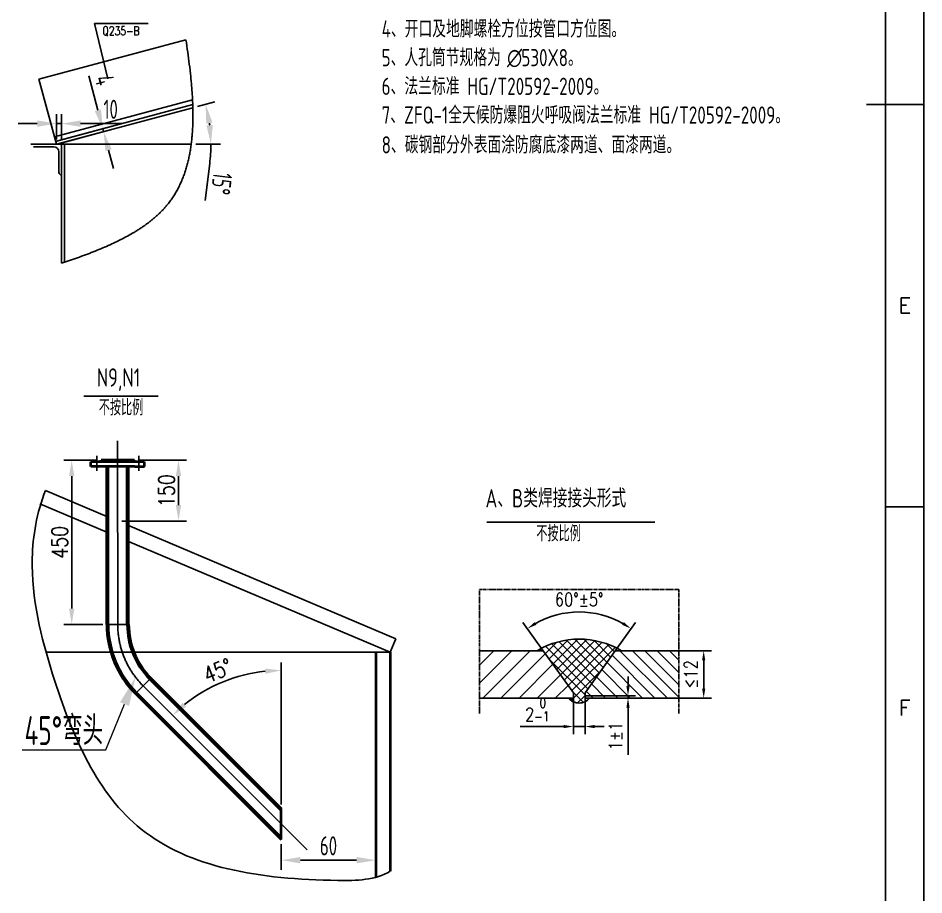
# Model space of a CAD drawing. Header units: millimetres. Extents: x -375 to 8535, y -150 to 12465.
# Drawn here: x 4985 to 8535, y 3059 to 6496 of the extents above; entities that cross this region are included whole.
import ezdxf
from ezdxf.enums import TextEntityAlignment as Align

# ---------------------------------------------------------------- set-up
doc = ezdxf.new("R2010")
doc.units = ezdxf.units.MM
doc.header["$LTSCALE"] = 150
doc.linetypes.add('CENTER', pattern=[50.8, 31.75, -6.35, 6.35, -6.35])
doc.linetypes.add('PHANTOM', pattern=[2.5, 1.25, -0.25, 0.25, -0.25, 0.25, -0.25])
for name, color, linetype, lineweight in [('06文字', 3, 'Continuous', 20), ('图层2', 7, 'Continuous', 40), ('图层4', 4, 'Continuous', 15)]:
    doc.layers.add(name, color=color, linetype=linetype, lineweight=lineweight)
for name, color, linetype in [('1', 2, 'Continuous'), ('1轮廓实线层', 7, 'Continuous'), ('2', 1, 'Continuous'), ('2细线层', 4, 'Continuous'), ('5', 6, 'PHANTOM'), ('6文字层', 3, 'Continuous'), ('7标注层', 4, 'Continuous'), ('9双点划线层', 6, 'PHANTOM'), ('图层1', 1, 'CENTER'), ('图框层', 7, 'Continuous'), ('点划线', 1, 'CENTER')]:
    doc.layers.add(name, color=color, linetype=linetype)
doc.styles.add('HZ', font='txt.shx', dxfattribs={"width": 0.75, "bigfont": 'hztxt.shx'})
doc.styles.add('PC_TEXTSTYLE', font='isocp.shx', dxfattribs={"width": 0.8, "bigfont": 'hzfs.shx'})
doc.styles.get("Standard").update_dxf_attribs({"font": 'isocp.shx', "width": 0.707, "bigfont": 'hztxt.shx'})
doc.styles.add('TH_GBDIM', font='romans.shx', dxfattribs={"width": 0.8, "bigfont": 'gbcbig.shx'})
doc.dimstyles.new('ISO-25', dxfattribs={"dimscale": 30, "dimtxt": 2.5, "dimasz": 2.5, "dimexe": 1.25, "dimexo": 0.625, "dimtad": 1, "dimtxsty": 'Standard', "dimcen": 2.5, "dimadec": 0, "dimazin": 0, "dimtfac": 1, "dimtmove": 0, "dimatfit": 3, "dimfxl": 1, "dimarcsym": 0})
doc.dimstyles.new('TH_GBDIM', dxfattribs={"dimscale": 15, "dimtxt": 3.5, "dimasz": 2.5, "dimexe": 2, "dimexo": 0, "dimgap": 1.5, "dimtad": 1, "dimdec": 0, "dimzin": 0, "dimdsep": 46, "dimtxsty": 'TH_GBDIM', "dimcen": 2.5, "dimclrd": 130, "dimclre": 130, "dimclrt": 3, "dimadec": 0, "dimazin": 0, "dimtfac": 0.714286, "dimtdec": 0, "dimtmove": 0, "dimatfit": 3, "dimfxl": 1, "dimtzin": 0, "dimlwd": -1, "dimlwe": -1, "dimarcsym": 0})

# ---------------------------------------------------------------- blocks, each defined once
blk = doc.blocks.new('*D67')
at = {"layer": '2细线层', "color": 130}
for p, q in [((7043.3, 4016.6), (6963.9, 4127.6)), ((7325.2, 4016.6), (7404.5, 4127.6))]:
    blk.add_line(p, q, dxfattribs=at)
blk.add_arc((7184.2, 3819.7), 348.6, 60.5838, 119.4162, dxfattribs=at)
for points in [[(7016.4, 4118.1), (7009.6, 4128.6), (6981.4, 4103.2)], [(7358.8, 4128.6), (7352.1, 4118.1), (7387.1, 4103.2)]]:
    blk.add_solid(points, dxfattribs=at)
at = {"layer": 'Defpoints', "color": 0}
for p in [(7255.9, 4160.9), (7043.3, 4016.6), (7325.2, 4016.6), (7161.3, 3851.8), (7207.2, 3851.8)]:
    blk.add_point(p, dxfattribs=at)
at = {"layer": '2细线层', "color": 3, "insert": (7184.2, 4217.1), "char_height": 52.5, "attachment_point": 5, "style": 'TH_GBDIM'}
blk.add_mtext('60%%d{}{%%p5%%d}', dxfattribs=at)
blk = doc.blocks.new('*D60')
at = {"layer": '7标注层', "color": 130}
for p, q in [((7161.3, 3830.8), (7161.3, 3689.3)), ((7207.2, 3830.8), (7207.2, 3689.3)), ((7123.8, 3719.3), (6953, 3719.3)), ((7207.2, 3719.3), (7161.3, 3719.3)), ((7244.7, 3719.3), (7282.2, 3719.3))]:
    blk.add_line(p, q, dxfattribs=at)
for points in [[(7123.8, 3725.5), (7123.8, 3713), (7161.3, 3719.3)], [(7244.7, 3725.5), (7244.7, 3713), (7207.2, 3719.3)]]:
    blk.add_solid(points, dxfattribs=at)
at = {"layer": 'Defpoints', "color": 0}
for p in [(7161.3, 3830.8), (7207.2, 3830.8), (7207.2, 3719.3)]:
    blk.add_point(p, dxfattribs=at)
at = {"layer": '7标注层', "color": 3, "insert": (7019.6, 3785.5), "char_height": 52.5, "attachment_point": 5, "style": 'TH_GBDIM'}
blk.add_mtext('2{}{\\H0.7143x;\\S 0^ -1;}', dxfattribs=at)
blk = doc.blocks.new('*D61')
at = {"layer": '7标注层', "color": 130}
for p, q in [((7375.5, 3877.6), (7375.5, 3915.1)), ((7207.2, 3840.1), (7405.5, 3840.1)), ((7375.5, 3840.1), (7375.5, 3830.8)), ((7232.9, 3830.8), (7405.5, 3830.8)), ((7375.5, 3793.3), (7375.5, 3608.8))]:
    blk.add_line(p, q, dxfattribs=at)
for points in [[(7369.2, 3877.6), (7381.7, 3877.6), (7375.5, 3840.1)], [(7369.2, 3793.3), (7381.7, 3793.3), (7375.5, 3830.8)]]:
    blk.add_solid(points, dxfattribs=at)
at = {"layer": 'Defpoints', "color": 0}
for p in [(7207.2, 3840.1), (7232.9, 3830.8), (7375.5, 3830.8)]:
    blk.add_point(p, dxfattribs=at)
at = {"layer": '7标注层', "color": 3, "insert": (7326.7, 3682.3), "char_height": 52.5, "attachment_point": 5, "rotation": 90, "style": 'TH_GBDIM'}
blk.add_mtext('1{}{%%p1}', dxfattribs=at)
blk = doc.blocks.new('*D68')
at = {"layer": '2细线层', "color": 130}
for p, q in [((7574.1, 4016.6), (7702.1, 4016.6)), ((7672.1, 3979.1), (7672.1, 3868.3)), ((7575.3, 3830.8), (7702.1, 3830.8))]:
    blk.add_line(p, q, dxfattribs=at)
for points in [[(7665.8, 3979.1), (7678.3, 3979.1), (7672.1, 4016.6)], [(7665.8, 3868.3), (7678.3, 3868.3), (7672.1, 3830.8)]]:
    blk.add_solid(points, dxfattribs=at)
at = {"layer": 'Defpoints', "color": 0}
for p in [(7574.1, 4016.6), (7575.3, 3830.8), (7672.1, 3830.8)]:
    blk.add_point(p, dxfattribs=at)
at = {"layer": '2细线层', "color": 3, "insert": (7621.9, 3923.7), "char_height": 52.5, "attachment_point": 5, "rotation": 90, "style": 'TH_GBDIM'}
blk.add_mtext('≤12{}{}', dxfattribs=at)
blk = doc.blocks.new('*D69')
at = {"layer": '2', "color": 0, "lineweight": -2}
for p, q in [((5135.4, 6020.2), (5135.4, 6120)), ((5155.4, 6020.2), (5155.4, 6120)), ((5060.4, 6082.5), (4985.4, 6082.5)), ((5135.4, 6082.5), (5155.4, 6082.5)), ((5230.4, 6082.5), (5390.6, 6082.5))]:
    blk.add_line(p, q, dxfattribs=at)
at = {"layer": '2', "color": 0}
for points in [[(5060.4, 6095), (5060.4, 6070), (5135.4, 6082.5)], [(5230.4, 6095), (5230.4, 6070), (5155.4, 6082.5)]]:
    blk.add_solid(points, dxfattribs=at)
at = {"layer": 'Defpoints', "color": 0}
for p in [(5155.4, 6082.5), (5135.4, 6001.4), (5155.4, 6001.4)]:
    blk.add_point(p, dxfattribs=at)
at = {"layer": '2', "color": 0, "insert": (5348, 6138.7), "char_height": 75, "attachment_point": 5}
blk.add_mtext('10', dxfattribs=at)
blk = doc.blocks.new('*D70')
at = {"layer": '1', "color": 0, "lineweight": -2}
for p, q in [((5688.2, 6149.6), (5756.4, 6167.8)), ((5682.4, 6001.4), (5778.3, 6001.4)), ((5736.1, 5926.6), (5718.1, 5781.5))]:
    blk.add_line(p, q, dxfattribs=at)
for start, end in [(7.1026, 7.8974), (352.8974, 0)]:
    blk.add_arc((5135.4, 6001.4), 605.4, start, end, dxfattribs=at)
at = {"layer": '1', "color": 0}
for points in [[(5722.8, 6082.1), (5747.3, 6087.1), (5720.2, 6158.1)], [(5748.6, 6077.1), (5723.7, 6075.5), (5740.8, 6001.4)]]:
    blk.add_solid(points, dxfattribs=at)
at = {"layer": 'Defpoints', "color": 0}
for p in [(5670.1, 6144.7), (5731.6, 6106.6), (5035.4, 6001.4), (5135.4, 6001.4), (5663.6, 6001.4)]:
    blk.add_point(p, dxfattribs=at)
at = {"layer": '1', "color": 0, "insert": (5782.9, 5847.1), "char_height": 75, "attachment_point": 5, "rotation": 262.8974}
blk.add_mtext('15°', dxfattribs=at)
blk = doc.blocks.new('*D71')
at = {"layer": '1', "color": 0, "lineweight": -2}
for p, q in [((5297.9, 6135.1), (5262, 6269.3)), ((5150.4, 6017.9), (5353.6, 6072.3)), ((5153.5, 6006.3), (5356.7, 6060.7)), ((5320.4, 6051), (5317.3, 6062.6)), ((5339.9, 5978.6), (5359.3, 5906.1))]:
    blk.add_line(p, q, dxfattribs=at)
at = {"layer": '1', "color": 0}
for points in [[(5310, 6138.3), (5285.9, 6131.8), (5317.3, 6062.6)], [(5351.9, 5981.8), (5327.8, 5975.3), (5320.4, 6051)]]:
    blk.add_solid(points, dxfattribs=at)
at = {"layer": 'Defpoints', "color": 0}
for p in [(5317.3, 6062.6), (5132.3, 6013), (5135.4, 6001.4)]:
    blk.add_point(p, dxfattribs=at)
at = {"layer": '1', "color": 0, "insert": (5324.6, 6253), "char_height": 75, "attachment_point": 5, "rotation": 285}
blk.add_mtext('4{}{}', dxfattribs=at)
blk = doc.blocks.new('*D74')
at = {"color": 130}
for p, q in [((5456.6, 4763.2), (5645.2, 4763.2)), ((5613.9, 4700.7), (5613.9, 4587.4)), ((5391.2, 4524.9), (5645.2, 4524.9))]:
    blk.add_line(p, q, dxfattribs=at)
for points in [[(5603.5, 4700.7), (5624.4, 4700.7), (5613.9, 4763.2)], [(5603.5, 4587.4), (5624.4, 4587.4), (5613.9, 4524.9)]]:
    blk.add_solid(points, dxfattribs=at)
at = {"layer": 'Defpoints', "color": 0}
for p in [(5441, 4763.2), (5375.6, 4524.9), (5613.9, 4524.9)]:
    blk.add_point(p, dxfattribs=at)
at = {"color": 3, "insert": (5567.1, 4644), "char_height": 62.5, "attachment_point": 5, "rotation": 90, "style": 'TH_GBDIM'}
blk.add_mtext('150{}{}', dxfattribs=at)
blk = doc.blocks.new('*D77')
at = {"color": 130}
for p, q in [((5294.9, 4763.2), (5164, 4763.2)), ((5195.3, 4700.7), (5195.3, 4181.6)), ((5317.4, 4119.1), (5164, 4119.1))]:
    blk.add_line(p, q, dxfattribs=at)
for points in [[(5184.9, 4700.7), (5205.7, 4700.7), (5195.3, 4763.2)], [(5184.9, 4181.6), (5205.7, 4181.6), (5195.3, 4119.1)]]:
    blk.add_solid(points, dxfattribs=at)
at = {"layer": 'Defpoints', "color": 0}
for p in [(5310.5, 4763.2), (5195.3, 4119.1), (5333, 4119.1)]:
    blk.add_point(p, dxfattribs=at)
at = {"color": 3, "insert": (5148.4, 4441.2), "char_height": 62.5, "attachment_point": 5, "rotation": 90, "style": 'TH_GBDIM'}
blk.add_mtext('450{}{}', dxfattribs=at)
blk = doc.blocks.new('*D75')
at = {"color": 130}
blk.add_line((6016.6, 3413.5), (6016.6, 3970.8), dxfattribs=at)
blk.add_arc((6016.6, 3337.4), 602.2, 95.9495, 129.0505, dxfattribs=at)
for points in [[(5953.6, 3946.7), (5954.7, 3925.9), (6016.6, 3939.6)], [(5644.2, 3797.3), (5630.2, 3812.8), (5590.8, 3763.2)]]:
    blk.add_solid(points, dxfattribs=at)
at = {"layer": 'Defpoints', "color": 0}
for p in [(5860.7, 3919), (5475.4, 3878.5), (6016.6, 3397.8), (6016.6, 3276.9), (6118.4, 3235.5)]:
    blk.add_point(p, dxfattribs=at)
at = {"color": 3, "insert": (5767.5, 3938.6), "char_height": 62.5, "attachment_point": 5, "rotation": 22.5, "style": 'TH_GBDIM'}
blk.add_mtext('45°', dxfattribs=at)
blk = doc.blocks.new('*D76')
at = {"layer": 'Defpoints', "color": 0}
for p in [(6016.6, 3276.9), (6387, 3276.9), (6387, 3195.5)]:
    blk.add_point(p, dxfattribs=at)
at = {"layer": '图层4', "color": 0, "lineweight": -2}
for p, q in [((6016.6, 3258.2), (6016.6, 3158)), ((6387, 3258.2), (6387, 3158)), ((6091.6, 3195.5), (6312, 3195.5))]:
    blk.add_line(p, q, dxfattribs=at)
at = {"layer": '图层4', "color": 0}
for points in [[(6091.6, 3208), (6091.6, 3183), (6016.6, 3195.5)], [(6312, 3208), (6312, 3183), (6387, 3195.5)]]:
    blk.add_solid(points, dxfattribs=at)
at = {"layer": '图层4', "color": 0, "insert": (6201.8, 3251.8), "char_height": 75, "attachment_point": 5}
blk.add_mtext('60{}{}', dxfattribs=at)

msp = doc.modelspace()

# ---------------------------------------------------------------- hatches: boundary and pattern name
at = {"layer": '2细线层', "linetype": 'ByBlock'}
h = msp.add_hatch(dxfattribs=at)
h.set_pattern_fill('ANSI37', color=256, scale=7.92, style=0)
h.set_pattern_definition([(45, (2674.184, 3255.118), (-17.78091, 17.78091), []), (135, (2674.184, 3255.118), (-17.78091, -17.78091), [])])
h.paths.add_polyline_path([(7019.105, 4016.644), (7043.303, 4016.644), (7161.275, 3851.753), (7161.275, 3830.849), (7142.695, 3830.849, 0.47188457), (7224.876, 3830.849), (7207.184, 3830.849), (7207.184, 3851.753), (7325.156, 4016.644), (7349.354, 4016.644, 0.27461508)])
h = msp.add_hatch(dxfattribs=at)
h.set_pattern_fill('ANSI31', color=256, scale=15.84, style=0)
h.set_pattern_definition([(45, (2674.184, 3255.12), (-35.5618, 35.5618), [])])
h.paths.add_polyline_path([(7161.275, 3830.849), (7161.275, 3851.753), (7043.303, 4016.644), (7019.105, 4016.644), (6793.388, 4016.644), (6793.388, 3830.849)])
h = msp.add_hatch(dxfattribs=at)
h.set_pattern_fill('ANSI31', color=256, scale=10.8, angle=90, style=0)
h.set_pattern_definition([(135, (2674.184, 3255.118), (-24.2467, -24.2467), [])])
h.paths.add_polyline_path([(7575.255, 3830.849), (7575.255, 4016.644), (7325.156, 4016.644), (7207.184, 3851.753), (7207.184, 3830.849)])

# ---------------------------------------------------------------- linework, layer by layer
for p, q in [((5338.263, 4119.105), (5413.263, 4119.105)), ((5445.177, 3848.319), (5505.634, 3908.776))]:
    msp.add_line(p, q)
at = {"layer": '1'}
for p in [(5494.879, 6475.078), (5336.675, 6257.714)]:
    msp.add_line(p, (5285.027, 6475.078), dxfattribs=at)
at = {"layer": '1轮廓实线层'}
for p, q in [((8535, 6157.5), (8310, 6157.5)), ((5092.2, 4644.95), (5333.013, 4542.905)), ((5070.078, 4592.743), (5333.013, 4481.324)), ((5418.513, 4506.674), (6465.818, 4062.877)), ((5418.513, 4445.093), (6443.695, 4010.671)), ((6465.818, 4062.877), (6443.695, 4010.671)), ((7043.303, 4016.644), (6794.331, 4016.644)), ((7019.105, 4016.644), (7043.303, 4016.644)), ((7043.303, 4016.644), (7161.275, 3851.753)), ((7325.156, 4016.644), (7207.184, 3851.753)), ((7349.354, 4016.644), (7325.156, 4016.644)), ((6443.695, 4010.671), (5094.802, 4010.671)), ((7161.275, 3830.849), (7161.275, 3851.753)), ((7207.184, 3830.849), (7207.184, 3851.753)), ((6794.331, 3830.849), (7161.275, 3830.849)), ((7161.275, 3830.849), (7142.695, 3830.849)), ((7207.184, 3830.849), (7575.255, 3830.849)), ((7207.184, 3830.849), (7224.876, 3830.849))]:
    msp.add_line(p, q, dxfattribs=at)
for centre, radius, start, end in [((7184.229, 3738.67), 323.32, 59.288509, 120.711491), ((7183.786, 3864.693), 53.234, 219.476197, 320.523803)]:
    msp.add_arc(centre, radius, start, end, dxfattribs=at)
at = {"layer": '2', "ltscale": 0.8}
for p, q in [((5067.053, 6256.444), (5642.749, 6410.701)), ((5135.381, 6001.44), (5067.053, 6256.444)), ((5127.617, 6030.417), (5669.007, 6175.482)), ((5132.276, 6013.031), (5669.765, 6157.051)), ((5135.381, 6001.44), (5670.128, 6144.724)), ((5035.381, 6001.44), (5663.609, 6001.44)), ((5155.381, 6001.44), (5155.381, 5535.052)), ((5167.381, 6001.44), (5167.381, 5539.106)), ((5045.381, 5991.44), (5125.381, 5991.44)), ((5145.381, 5971.44), (5145.381, 5891.44))]:
    msp.add_line(p, q, dxfattribs=at)
for centre, radius, start, end in [((5125.381, 5971.44), 20, 0, 90), ((5155.381, 5891.44), 10, 180, 270)]:
    msp.add_arc(centre, radius, start, end, dxfattribs=at)
at = {"layer": '2细线层'}
for p, q in [((8535, 12465), (8535, -150)), ((8535, 6157.5), (8385, 6157.5)), ((5242.439, 5014.806), (5533.798, 5014.806)), ((8535, 4580.625), (8385, 4580.625)), ((6822.698, 4521.026), (7480.439, 4521.026))]:
    msp.add_line(p, q, dxfattribs=at)
msp.add_open_spline([(5092.2, 4644.95), (5058.372, 4556.337), (5015.554, 4308.895), (5141.852, 3800.24), (5410.388, 3206.327), (5997.464, 3109.036), (6386.995, 3116.669), (6443.695, 3152.29)], degree=3, knots=[17.62941052, 17.62941052, 17.62941052, 17.62941052, 67.40727856, 156.04975872, 310.41861241, 483.36071406, 524.89906294, 524.89906294, 524.89906294, 524.89906294], dxfattribs=at)
at = {"layer": '5', "ltscale": 200}
msp.add_open_spline([(5155.381, 5535.052), (5325.316, 5592.169), (5702.148, 5746.964), (5683.196, 6154.853), (5642.749, 6410.701)], degree=3, knots=[51.192889, 51.192889, 51.192889, 51.192889, 294.24891966, 631.4274789, 631.4274789, 631.4274789, 631.4274789], dxfattribs=at)
at = {"layer": '9双点划线层', "ltscale": 0.05}
for p, q in [((6793.388, 3769.945), (6793.388, 4256.44)), ((6793.388, 4256.44), (7575.255, 4256.44)), ((7575.255, 4256.44), (7575.255, 3769.945))]:
    msp.add_line(p, q, dxfattribs=at)
at = {"layer": '图层1', "ltscale": 5}
for p, q in [((5293.263, 4722.205), (5293.263, 4780.296)), ((5458.263, 4722.205), (5458.263, 4780.296))]:
    msp.add_line(p, q, dxfattribs=at)
at = {"layer": '图层2', "ltscale": 5}
for p, q in [((5270.763, 4739.208), (5270.763, 4757.208)), ((5480.763, 4757.208), (5270.763, 4757.208)), ((5310.513, 4757.208), (5310.513, 4763.208)), ((5441.013, 4763.208), (5310.513, 4763.208)), ((5441.013, 4757.208), (5441.013, 4763.208)), ((5480.763, 4739.208), (5480.763, 4757.208)), ((5309.128, 4739.208), (5270.763, 4739.208)), ((5442.399, 4739.208), (5309.128, 4739.208)), ((5333.013, 4119.105), (5333.013, 4739.208)), ((5338.263, 4119.105), (5338.263, 4739.208)), ((5413.263, 4119.105), (5413.263, 4739.208)), ((5418.513, 4119.105), (5418.513, 4739.208)), ((5442.399, 4739.208), (5480.763, 4739.208)), ((5501.922, 3905.064), (6016.567, 3390.419)), ((5505.634, 3908.776), (6016.567, 3397.844)), ((5445.177, 3848.319), (6016.567, 3276.929)), ((5448.889, 3852.031), (6016.567, 3284.353)), ((6016.567, 3276.929), (6016.567, 3397.844))]:
    msp.add_line(p, q, dxfattribs=at)
at = {"layer": '图层2'}
for p, q in [((6386.995, 4010.671), (6386.995, 3128.279)), ((6443.695, 4010.671), (6443.695, 3152.29))]:
    msp.add_line(p, q, dxfattribs=at)
at = {"layer": '图层2', "ltscale": 5}
for radius in [382.95, 377.7, 302.7, 297.45]:
    msp.add_arc((5715.963, 4119.105), radius, 180, 225, dxfattribs=at)
at = {"layer": '图层4', "linetype": 'ByBlock'}
msp.add_line((5329.345, 3628.425), (5402.379, 3807.224), dxfattribs=at)
at = {"layer": '图层4'}
msp.add_line((5001.854, 3628.425), (5329.345, 3628.425), dxfattribs=at)
msp.add_solid([(5384.79, 3814.409), (5419.968, 3800.039), (5445.487, 3912.759)], dxfattribs=at)
at = {"layer": '图框层'}
for p, q in [((8385, 12315), (8385, 0)), ((7325.156, 4016.644), (7574.129, 4016.644))]:
    msp.add_line(p, q, dxfattribs=at)
at = {"layer": '点划线'}
for p, q in [((5375.763, 4119.105), (5375.418, 4839.598)), ((5475.405, 3878.547), (6118.42, 3235.533))]:
    msp.add_line(p, q, dxfattribs=at)
msp.add_arc((5715.963, 4119.105), 340.2, 180, 225, dxfattribs=at)

# ---------------------------------------------------------------- texts
at = {"layer": '06文字', "style": 'PC_TEXTSTYLE', "width": 0.8}
for s, p in [('N9,N1', (5293.721, 5051.411)), ('A、B类焊接接头形式', (6816.846, 4577.966))]:
    msp.add_text(s, height=72, dxfattribs=at).set_placement(p)
at = {"layer": '1', "style": 'HZ', "width": 0.75}
msp.add_text('Q235-B', height=35, dxfattribs=at).set_placement((5316.048, 6428.673))
at = {"layer": '2细线层', "width": 0.707}
for p in [(5301.559, 4938.748), (7016.256, 4444.967)]:
    msp.add_text('不按比例', height=61.7143, dxfattribs=at).set_placement(p)
at = {"layer": '6文字层', "style": 'PC_TEXTSTYLE', "width": 0.8}
for s, p in [('    4、开口及地脚螺栓方位按管口方位图。 ', (6286.448, 6419.905)), ('    5、人孔筒节规格为 ', (6286.448, 6307.405)), ('∅', (6901.54, 6307.405)), ('530X8。', (6957.485, 6307.405)), ('    6、法兰标准 HG/T20592-2009。', (6286.448, 6194.905)), ('    7、ZFQ-1全天候防爆阻火呼吸阀法兰标准 HG/T20592-2009。', (6286.448, 6082.405)), ('    8、碳钢部分外表面涂防腐底漆两道、面漆两道。', (6286.448, 5965.545))]:
    msp.add_text(s, height=67.5, dxfattribs=at).set_placement(p)
at = {"layer": '6文字层', "style": 'TH_GBDIM'}
for s, p in [('E', (8460, 5369.062)), ('F', (8460, 3792.188))]:
    msp.add_text(s, height=60, dxfattribs=at).set_placement(p, align=Align.MIDDLE)
at = {"layer": '图层4', "insert": (5164.464, 3703.505), "char_height": 113.4, "attachment_point": 5}
msp.add_mtext('45%%D弯头', dxfattribs=at)

# ---------------------------------------------------------------- dimensions: what is measured, and where the dimension line sits
for base, p1, p2, text, picture, middle in [((5195.283, 4119.105), (5310.513, 4763.208), (5333.013, 4119.105), '450{}{}', '*D77', (5148.408, 4441.157)), ((5613.943, 4524.872), (5441.013, 4763.208), (5375.569, 4524.872), '150{}{}', '*D74', (5567.068, 4644.04))]:
    dim = msp.add_linear_dim(base=base, p1=p1, p2=p2, angle=90, text=text, dimstyle='ISO-25', override={"dimscale": 25, "dimgap": 0.625, "dimtad": 1, "dimjust": 0, "dimdec": 2, "dimlfac": 1, "dimdsep": 46, "dimtxsty": 'TH_GBDIM', "dimse1": 0, "dimse2": 0, "dimsd1": 0, "dimsd2": 0, "dimclrd": 130, "dimclre": 130, "dimclrt": 3, "dimlwd": 65535, "dimlwe": 65535})
    dim.commit()
    dim.dimension.update_dxf_attribs({"geometry": picture, "text_midpoint": middle})
dim = msp.add_angular_dim_2l(base=(5860.715, 3919.033), line1=((5475.405, 3878.547), (6118.42, 3235.533)), line2=((6016.567, 3276.929), (6016.567, 3397.844)), dimstyle='ISO-25', override={"dimscale": 25, "dimdsep": 46, "dimtxsty": 'TH_GBDIM', "dimclrd": 130, "dimclre": 130, "dimclrt": 3, "dimlwd": 65535, "dimlwe": 65535})
dim.commit()
dim.dimension.update_dxf_attribs({"geometry": '*D75', "text_midpoint": (5786.128, 3893.714), "dimtype": 162})
at = {"layer": '1'}
dim = msp.add_aligned_dim(p1=(5135.381, 6001.44), p2=(5132.276, 6013.031), distance=-191.596, text='4{}{}', dimstyle='ISO-25', override={"dimgap": 0.625, "dimtad": 1, "dimjust": 0, "dimdec": 2, "dimlfac": 1, "dimse1": 0, "dimse2": 0, "dimsd1": 0, "dimsd2": 0}, dxfattribs=at)
dim.commit()
dim.dimension.update_dxf_attribs({"geometry": '*D71', "text_midpoint": (5324.57, 6252.982)})
dim = msp.add_angular_dim_2l(base=(5731.584, 6106.566), line1=((5135.381, 6001.44), (5670.128, 6144.724)), line2=((5035.381, 6001.44), (5663.609, 6001.44)), dimstyle='ISO-25', override={"dimazin": 2}, dxfattribs=at)
dim.commit()
dim.dimension.update_dxf_attribs({"geometry": '*D70', "text_midpoint": (5782.915, 5847.089)})
at = {"layer": '2'}
dim = msp.add_linear_dim(base=(5155.381, 6082.491), p1=(5135.381, 6001.44), p2=(5155.381, 6001.44), text='10', dimstyle='ISO-25', dxfattribs=at)
dim.commit()
dim.dimension.update_dxf_attribs({"geometry": '*D69', "text_midpoint": (5348.014, 6138.741)})
at = {"layer": '2细线层'}
dim = msp.add_angular_dim_2l(base=(7255.885, 4160.861), line1=((7325.156, 4016.644), (7207.184, 3851.753)), line2=((7043.303, 4016.644), (7161.275, 3851.753)), text='60%%d{}{%%p5%%d}', dimstyle='TH_GBDIM', override={"dimgap": 1.5, "dimtad": 1, "dimjust": 0, "dimse1": 0, "dimse2": 0, "dimsd1": 0, "dimsd2": 0, "dimadec": 0}, dxfattribs=at)
dim.commit()
dim.dimension.update_dxf_attribs({"geometry": '*D67', "text_midpoint": (7184.229, 4217.054)})
dim = msp.add_linear_dim(base=(7672.074, 3830.849), p1=(7574.129, 4016.644), p2=(7575.255, 3830.849), angle=90, text='≤12{}{}', dimstyle='TH_GBDIM', override={"dimgap": 1.5, "dimtad": 1, "dimjust": 0, "dimdec": 0, "dimlfac": 1, "dimse1": 0, "dimse2": 0, "dimsd1": 0, "dimsd2": 0}, dxfattribs=at)
dim.commit()
dim.dimension.update_dxf_attribs({"geometry": '*D68', "text_midpoint": (7621.876, 3923.746)})
at = {"layer": '7标注层'}
dim = msp.add_linear_dim(base=(7375.495, 3830.849), p1=(7207.184, 3840.139), p2=(7232.908, 3830.849), angle=90, text='1{}{%%p1}', dimstyle='TH_GBDIM', dxfattribs=at)
dim.commit()
dim.dimension.update_dxf_attribs({"geometry": '*D61', "text_midpoint": (7375.495, 3682.349), "dimtype": 160})
dim = msp.add_linear_dim(base=(7207.184, 3719.279), p1=(7161.275, 3830.849), p2=(7207.184, 3830.849), text='2{}{\\H0.7143x;\\S 0^ -1;}', dimstyle='TH_GBDIM', dxfattribs=at)
dim.commit()
dim.dimension.update_dxf_attribs({"geometry": '*D60', "text_midpoint": (7019.631, 3719.279), "dimtype": 160})
at = {"layer": '图层4', "ltscale": 5}
dim = msp.add_linear_dim(base=(6386.995, 3195.543), p1=(6016.567, 3276.929), p2=(6386.995, 3276.929), text='60{}{}', dimstyle='ISO-25', override={"dimgap": 0.625, "dimtad": 1, "dimjust": 0, "dimdec": 2, "dimlfac": 1, "dimse1": 0, "dimse2": 0, "dimsd1": 0, "dimsd2": 0}, dxfattribs=at)
dim.commit()
dim.dimension.update_dxf_attribs({"geometry": '*D76', "text_midpoint": (6201.781, 3251.793)})

doc.saveas('drawing.dxf')
